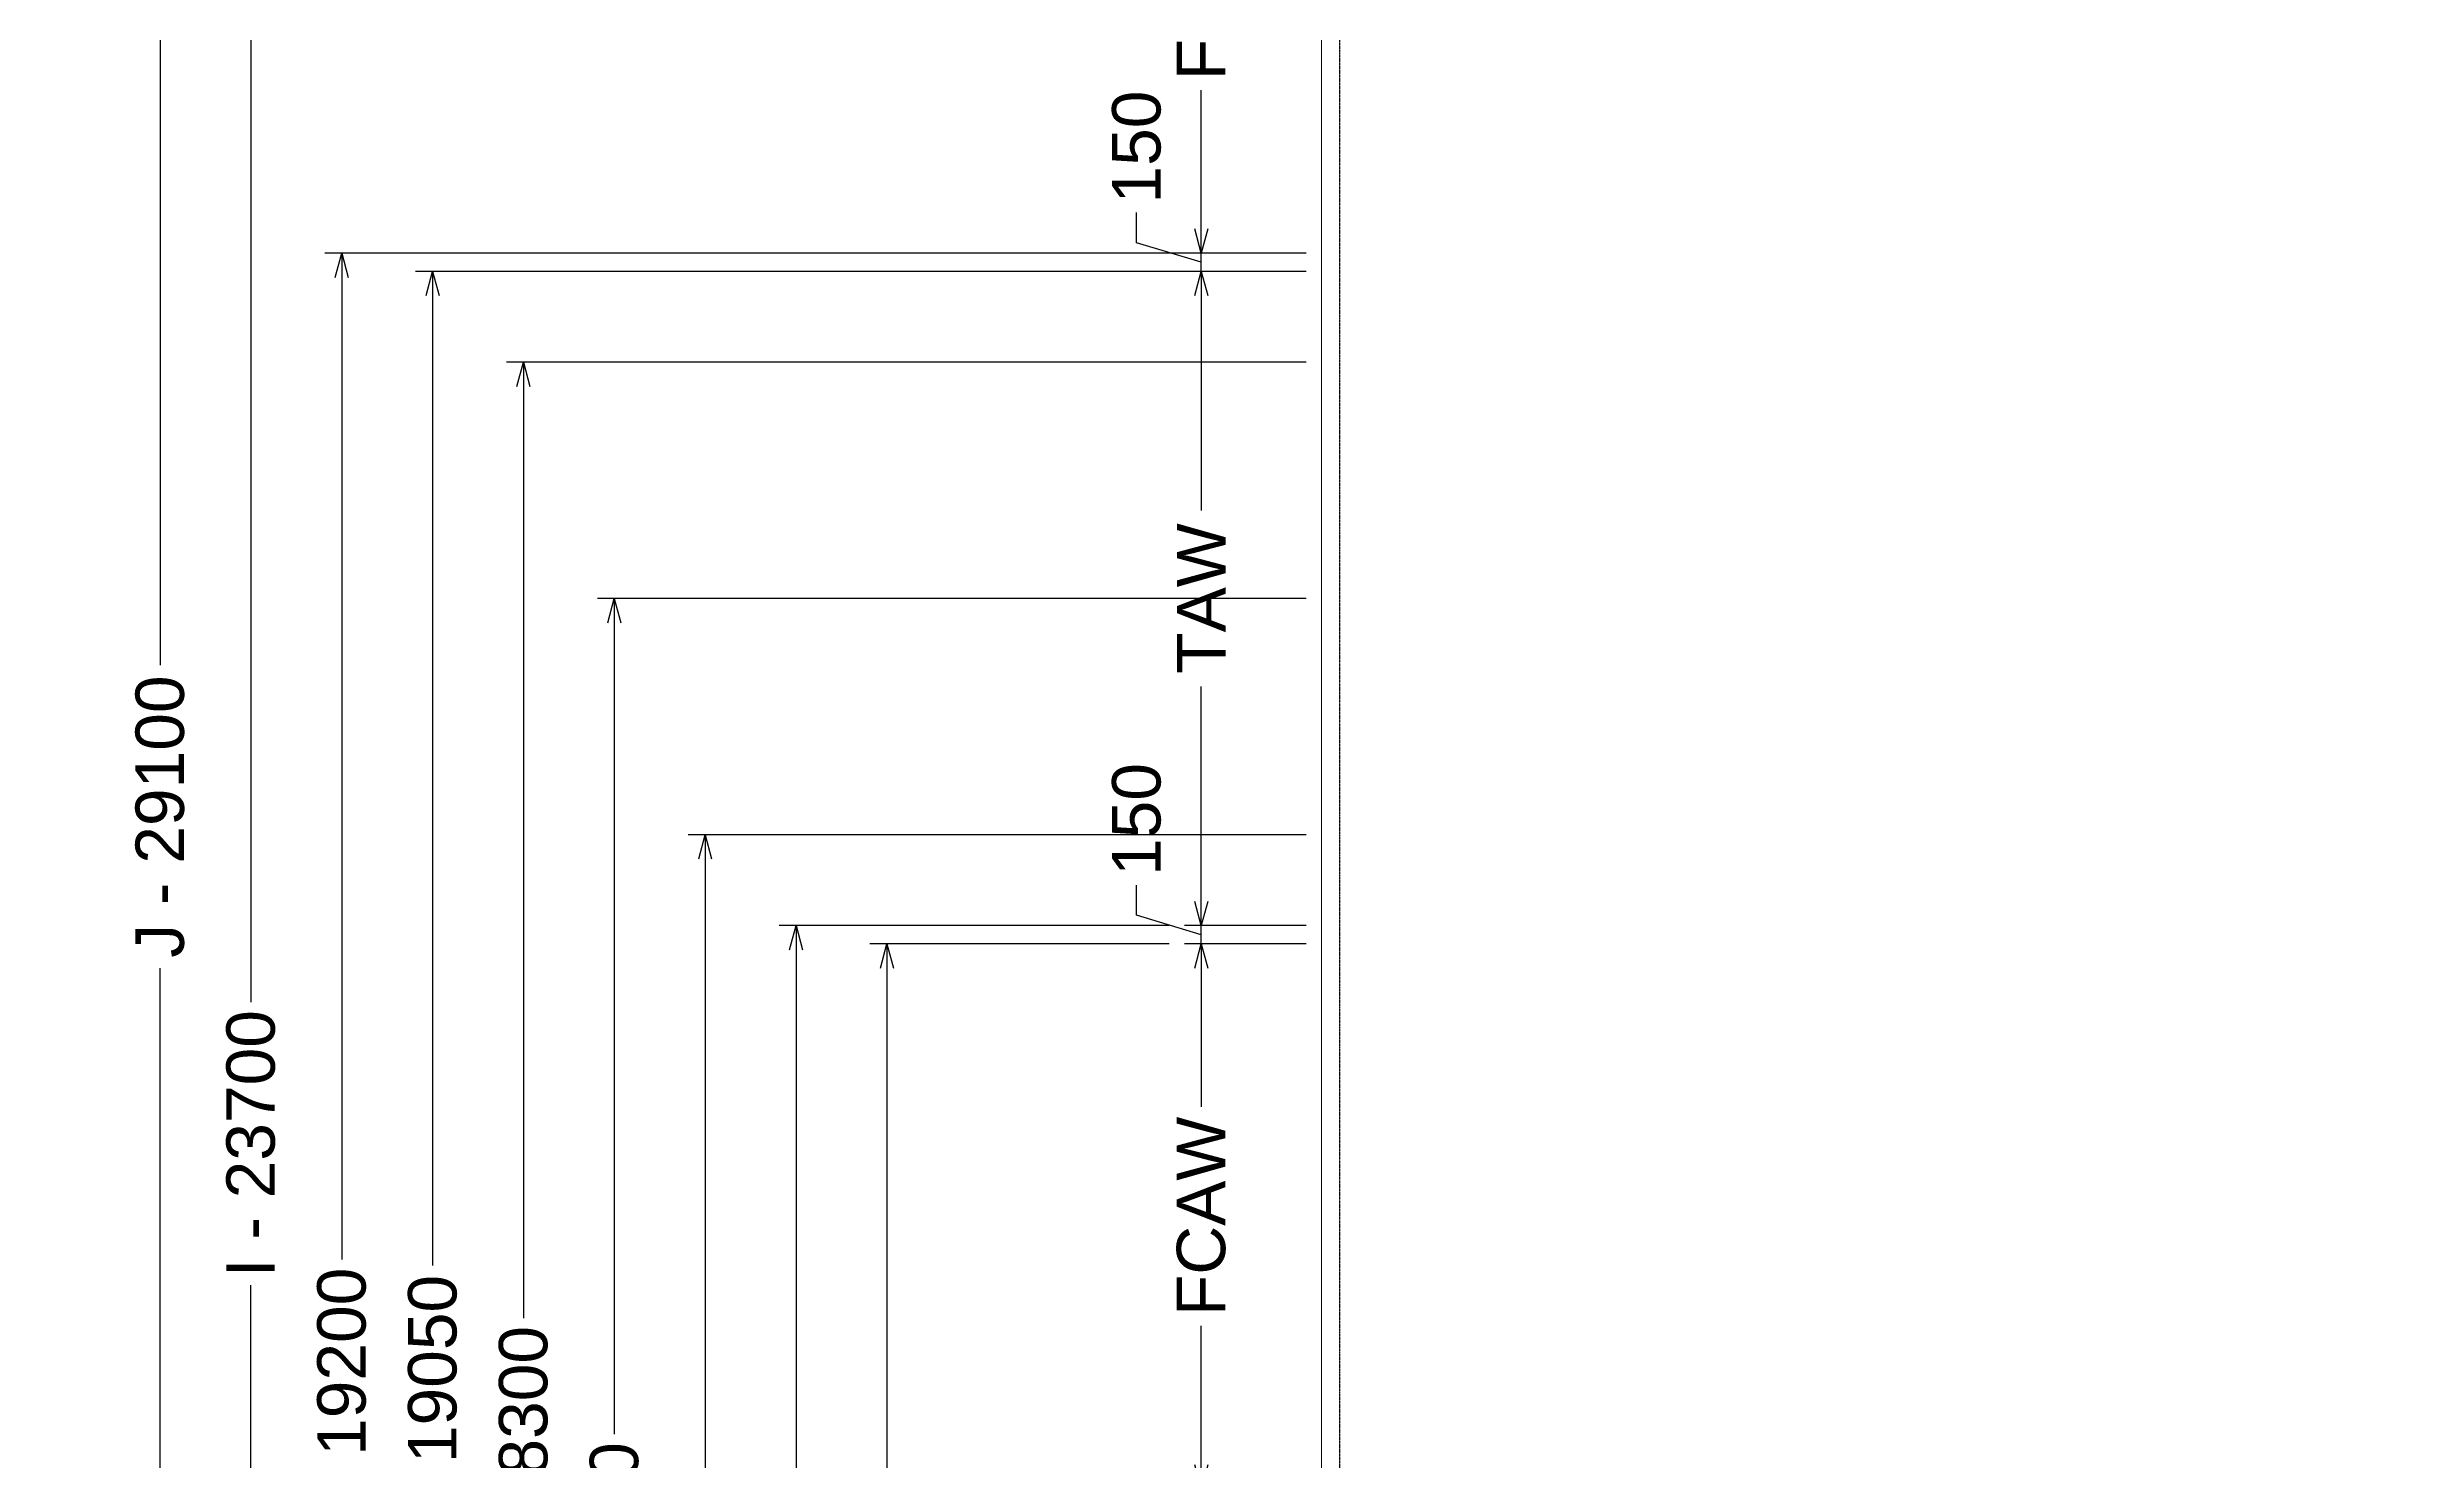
# Model space of a CAD drawing. Header units: millimetres. Extents: x -61993 to 642891, y -429158 to 50967.
# Drawn here: x 498234 to 517793, y -365158 to -353493 of the extents above; entities that cross this region are included whole.
import ezdxf

# ---------------------------------------------------------------- set-up
doc = ezdxf.new("R2010")
doc.units = ezdxf.units.MM
doc.linetypes.add('CENTER', pattern=[50.8, 31.75, -6.35, 6.35, -6.35])
doc.layers.add('0.13', color=10, linetype='Continuous', lineweight=13)
doc.styles.add('SANSERIF', font='sanss___.ttf', dxfattribs={"height": 2})
doc.dimstyles.new('Sagoe_2_mm', dxfattribs={"dimscale": 25, "dimtxt": 2, "dimasz": 1, "dimexe": 0.7, "dimexo": 0.625, "dimtad": 0, "dimdec": 0, "dimzin": 1, "dimdsep": 46, "dimtxsty": 'SANSERIF', "dimblk": 'OPEN30', "dimcen": 1, "dimclrd": 1, "dimclre": 1, "dimclrt": 152, "dimadec": 0, "dimazin": 0, "dimtfac": 1, "dimtdec": 0, "dimtofl": 0, "dimtmove": 1, "dimatfit": 3, "dimfxl": 1, "dimarcsym": 0})

# ---------------------------------------------------------------- blocks, each defined once
blk = doc.blocks.new('_Open30')
at = {"color": 0, "linetype": 'ByBlock', "lineweight": -2}
for p, q in [((-1, 0.268), (0, 0)), ((0, 0), (-1, -0.268)), ((0, 0), (-1, 0))]:
    blk.add_line(p, q, dxfattribs=at)
blk = doc.blocks.new('*D130')
at = {"color": 1, "lineweight": -2, "transparency": 16777216}
for p, q in [((508626, -360892), (507620, -360892)), ((507760, -361092), (507760, -362238)), ((507760, -365192), (507760, -364046)), ((508626, -365392), (507620, -365392))]:
    blk.add_line(p, q, dxfattribs=at)
at = {"layer": 'Defpoints', "color": 0, "transparency": 16777216}
for p in [(507760, -360892), (508751, -360892), (508751, -365392)]:
    blk.add_point(p, dxfattribs=at)
at = {"color": 1, "lineweight": -2, "transparency": 16777216, "xscale": 200, "yscale": 200, "zscale": 200}
for p, rotation in [((507760, -360892), 90), ((507760, -365392), 270)]:
    blk.add_blockref('_Open30', p, dxfattribs=dict(at, rotation=rotation))
at = {"color": 152, "transparency": 16777216, "insert": (507760, -363142), "char_height": 400, "attachment_point": 5, "rotation": 90, "style": 'SANSERIF'}
blk.add_mtext('FCAW', dxfattribs=at)
blk = doc.blocks.new('*D131')
at = {"color": 1, "lineweight": -2, "transparency": 16777216}
for p, q in [((507226, -360657), (507226, -360407)), ((507760, -360542), (507760, -360342)), ((507760, -360817), (507226, -360657)), ((508626, -360742), (507620, -360742)), ((507760, -360892), (507760, -360742)), ((508626, -360892), (507620, -360892)), ((507760, -361092), (507760, -361292))]:
    blk.add_line(p, q, dxfattribs=at)
at = {"layer": 'Defpoints', "color": 0, "transparency": 16777216}
for p in [(507760, -360742), (508751, -360742), (508751, -360892)]:
    blk.add_point(p, dxfattribs=at)
at = {"color": 1, "lineweight": -2, "transparency": 16777216, "xscale": 200, "yscale": 200, "zscale": 200}
for p, rotation in [((507760, -360742), 270), ((507760, -360892), 90)]:
    blk.add_blockref('_Open30', p, dxfattribs=dict(at, rotation=rotation))
at = {"color": 152, "transparency": 16777216, "insert": (507226, -359866), "char_height": 400, "attachment_point": 5, "rotation": 90, "style": 'SANSERIF'}
blk.add_mtext('150', dxfattribs=at)
blk = doc.blocks.new('*D132')
at = {"color": 1, "lineweight": -2, "transparency": 16777216}
for p, q in [((508626, -355342), (507620, -355342)), ((507760, -355542), (507760, -357317)), ((507760, -360542), (507760, -358767)), ((508626, -360742), (507620, -360742))]:
    blk.add_line(p, q, dxfattribs=at)
at = {"layer": 'Defpoints', "color": 0, "transparency": 16777216}
for p in [(507760, -355342), (508751, -355342), (508751, -360742)]:
    blk.add_point(p, dxfattribs=at)
at = {"color": 1, "lineweight": -2, "transparency": 16777216, "xscale": 200, "yscale": 200, "zscale": 200}
for p, rotation in [((507760, -355342), 90), ((507760, -360742), 270)]:
    blk.add_blockref('_Open30', p, dxfattribs=dict(at, rotation=rotation))
at = {"color": 152, "transparency": 16777216, "insert": (507760, -358042), "char_height": 400, "attachment_point": 5, "rotation": 90, "style": 'SANSERIF'}
blk.add_mtext('TAW', dxfattribs=at)
blk = doc.blocks.new('*D133')
at = {"color": 1, "lineweight": -2, "transparency": 16777216}
for p, q in [((507760, -354992), (507760, -354792)), ((507226, -355107), (507226, -354857)), ((507760, -355267), (507226, -355107)), ((508626, -355192), (507620, -355192)), ((508626, -355342), (507620, -355342)), ((507760, -355342), (507760, -355192)), ((507760, -355542), (507760, -355742))]:
    blk.add_line(p, q, dxfattribs=at)
at = {"layer": 'Defpoints', "color": 0, "transparency": 16777216}
for p in [(507760, -355192), (508751, -355192), (508751, -355342)]:
    blk.add_point(p, dxfattribs=at)
at = {"color": 1, "lineweight": -2, "transparency": 16777216, "xscale": 200, "yscale": 200, "zscale": 200}
for p, rotation in [((507760, -355192), 270), ((507760, -355342), 90)]:
    blk.add_blockref('_Open30', p, dxfattribs=dict(at, rotation=rotation))
at = {"color": 152, "transparency": 16777216, "insert": (507226, -354316), "char_height": 400, "attachment_point": 5, "rotation": 90, "style": 'SANSERIF'}
blk.add_mtext('150', dxfattribs=at)
blk = doc.blocks.new('*D152')
at = {"color": 1, "lineweight": -2, "transparency": 16777216}
for p, q in [((508626, -350692), (507620, -350692)), ((507760, -350892), (507760, -352038)), ((507760, -354992), (507760, -353846)), ((508626, -355192), (507620, -355192))]:
    blk.add_line(p, q, dxfattribs=at)
at = {"layer": 'Defpoints', "color": 0, "transparency": 16777216}
for p in [(508751, -350692), (507760, -355192), (508751, -355192)]:
    blk.add_point(p, dxfattribs=at)
at = {"color": 1, "lineweight": -2, "transparency": 16777216, "xscale": 200, "yscale": 200, "zscale": 200}
for p, rotation in [((507760, -350692), 90), ((507760, -355192), 270)]:
    blk.add_blockref('_Open30', p, dxfattribs=dict(at, rotation=rotation))
at = {"color": 152, "transparency": 16777216, "insert": (507760, -352942), "char_height": 400, "attachment_point": 5, "rotation": 90, "style": 'SANSERIF'}
blk.add_mtext('FCAW', dxfattribs=at)
blk = doc.blocks.new('*D155')
at = {"color": 1, "lineweight": -2, "transparency": 16777216}
for p, q in [((507495, -360892), (505024, -360892)), ((505164, -361092), (505164, -366362)), ((505164, -374192), (505164, -368922)), ((507495, -374392), (505024, -374392))]:
    blk.add_line(p, q, dxfattribs=at)
at = {"layer": 'Defpoints', "color": 0, "transparency": 16777216}
for p in [(505164, -360892), (507620, -360892), (507620, -374392)]:
    blk.add_point(p, dxfattribs=at)
at = {"color": 1, "lineweight": -2, "transparency": 16777216, "xscale": 200, "yscale": 200, "zscale": 200}
for p, rotation in [((505164, -360892), 90), ((505164, -374392), 270)]:
    blk.add_blockref('_Open30', p, dxfattribs=dict(at, rotation=rotation))
at = {"color": 152, "transparency": 16777216, "insert": (505164, -367642), "char_height": 400, "attachment_point": 5, "rotation": 90, "style": 'SANSERIF'}
blk.add_mtext('B - 13500', dxfattribs=at)
blk = doc.blocks.new('*D156')
at = {"color": 1, "lineweight": -2, "transparency": 16777216}
for p, q in [((507495, -360742), (504274, -360742)), ((504414, -360942), (504414, -366264)), ((504414, -374192), (504414, -368870)), ((507495, -374392), (504274, -374392))]:
    blk.add_line(p, q, dxfattribs=at)
at = {"layer": 'Defpoints', "color": 0, "transparency": 16777216}
for p in [(504414, -360742), (507620, -360742), (507620, -374392)]:
    blk.add_point(p, dxfattribs=at)
at = {"color": 1, "lineweight": -2, "transparency": 16777216, "xscale": 200, "yscale": 200, "zscale": 200}
for p, rotation in [((504414, -360742), 90), ((504414, -374392), 270)]:
    blk.add_blockref('_Open30', p, dxfattribs=dict(at, rotation=rotation))
at = {"color": 152, "transparency": 16777216, "insert": (504414, -367567), "char_height": 400, "attachment_point": 5, "rotation": 90, "style": 'SANSERIF'}
blk.add_mtext('C - 13650', dxfattribs=at)
blk = doc.blocks.new('*D157')
at = {"color": 1, "lineweight": -2, "transparency": 16777216}
for p, q in [((508626, -359992), (503524, -359992)), ((503664, -360192), (503664, -365900)), ((503664, -374192), (503664, -368484)), ((507495, -374392), (503524, -374392))]:
    blk.add_line(p, q, dxfattribs=at)
at = {"layer": 'Defpoints', "color": 0, "transparency": 16777216}
for p in [(503664, -359992), (508751, -359992), (507620, -374392)]:
    blk.add_point(p, dxfattribs=at)
at = {"color": 1, "lineweight": -2, "transparency": 16777216, "xscale": 200, "yscale": 200, "zscale": 200}
for p, rotation in [((503664, -359992), 90), ((503664, -374392), 270)]:
    blk.add_blockref('_Open30', p, dxfattribs=dict(at, rotation=rotation))
at = {"color": 152, "transparency": 16777216, "insert": (503664, -367192), "char_height": 400, "attachment_point": 5, "rotation": 90, "style": 'SANSERIF'}
blk.add_mtext('D - 14400', dxfattribs=at)
blk = doc.blocks.new('*D158')
at = {"color": 1, "lineweight": -2, "transparency": 16777216}
for p, q in [((508626, -358042), (502774, -358042)), ((502914, -358242), (502914, -364940)), ((502914, -374192), (502914, -367494)), ((507495, -374392), (502774, -374392))]:
    blk.add_line(p, q, dxfattribs=at)
at = {"layer": 'Defpoints', "color": 0, "transparency": 16777216}
for p in [(502914, -358042), (508751, -358042), (507620, -374392)]:
    blk.add_point(p, dxfattribs=at)
at = {"color": 1, "lineweight": -2, "transparency": 16777216, "xscale": 200, "yscale": 200, "zscale": 200}
for p, rotation in [((502914, -358042), 90), ((502914, -374392), 270)]:
    blk.add_blockref('_Open30', p, dxfattribs=dict(at, rotation=rotation))
at = {"color": 152, "transparency": 16777216, "insert": (502914, -366217), "char_height": 400, "attachment_point": 5, "rotation": 90, "style": 'SANSERIF'}
blk.add_mtext('E - 16350', dxfattribs=at)
blk = doc.blocks.new('*D159')
at = {"color": 1, "lineweight": -2, "transparency": 16777216}
for p, q in [((508626, -356092), (502024, -356092)), ((502164, -356292), (502164, -363981)), ((502164, -374192), (502164, -366503)), ((507495, -374392), (502024, -374392))]:
    blk.add_line(p, q, dxfattribs=at)
at = {"layer": 'Defpoints', "color": 0, "transparency": 16777216}
for p in [(502164, -356092), (508751, -356092), (507620, -374392)]:
    blk.add_point(p, dxfattribs=at)
at = {"color": 1, "lineweight": -2, "transparency": 16777216, "xscale": 200, "yscale": 200, "zscale": 200}
for p, rotation in [((502164, -356092), 90), ((502164, -374392), 270)]:
    blk.add_blockref('_Open30', p, dxfattribs=dict(at, rotation=rotation))
at = {"color": 152, "transparency": 16777216, "insert": (502164, -365242), "char_height": 400, "attachment_point": 5, "rotation": 90, "style": 'SANSERIF'}
blk.add_mtext('F - 18300', dxfattribs=at)
blk = doc.blocks.new('*D160')
at = {"color": 1, "lineweight": -2, "transparency": 16777216}
for p, q in [((508626, -355342), (501274, -355342)), ((501414, -355542), (501414, -363548)), ((501414, -374192), (501414, -366187)), ((507495, -374392), (501274, -374392))]:
    blk.add_line(p, q, dxfattribs=at)
at = {"layer": 'Defpoints', "color": 0, "transparency": 16777216}
for p in [(501414, -355342), (508751, -355342), (507620, -374392)]:
    blk.add_point(p, dxfattribs=at)
at = {"color": 1, "lineweight": -2, "transparency": 16777216, "xscale": 200, "yscale": 200, "zscale": 200}
for p, rotation in [((501414, -355342), 90), ((501414, -374392), 270)]:
    blk.add_blockref('_Open30', p, dxfattribs=dict(at, rotation=rotation))
at = {"color": 152, "transparency": 16777216, "insert": (501414, -364867), "char_height": 400, "attachment_point": 5, "rotation": 90, "style": 'SANSERIF'}
blk.add_mtext('G - 19050', dxfattribs=at)
blk = doc.blocks.new('*D161')
at = {"color": 1, "lineweight": -2, "transparency": 16777216}
for p, q in [((508626, -355192), (500524, -355192)), ((500664, -355392), (500664, -363498)), ((500664, -374192), (500664, -366086)), ((507495, -374392), (500524, -374392))]:
    blk.add_line(p, q, dxfattribs=at)
at = {"layer": 'Defpoints', "color": 0, "transparency": 16777216}
for p in [(500664, -355192), (508751, -355192), (507620, -374392)]:
    blk.add_point(p, dxfattribs=at)
at = {"color": 1, "lineweight": -2, "transparency": 16777216, "xscale": 200, "yscale": 200, "zscale": 200}
for p, rotation in [((500664, -355192), 90), ((500664, -374392), 270)]:
    blk.add_blockref('_Open30', p, dxfattribs=dict(at, rotation=rotation))
at = {"color": 152, "transparency": 16777216, "insert": (500664, -364792), "char_height": 400, "attachment_point": 5, "rotation": 90, "style": 'SANSERIF'}
blk.add_mtext('H - 19200', dxfattribs=at)
blk = doc.blocks.new('*D162')
at = {"color": 1, "lineweight": -2, "transparency": 16777216}
for p, q in [((508626, -350692), (499774, -350692)), ((499914, -350892), (499914, -361375)), ((499914, -374192), (499914, -363709)), ((507495, -374392), (499774, -374392))]:
    blk.add_line(p, q, dxfattribs=at)
at = {"layer": 'Defpoints', "color": 0, "transparency": 16777216}
for p in [(499914, -350692), (508751, -350692), (507620, -374392)]:
    blk.add_point(p, dxfattribs=at)
at = {"color": 1, "lineweight": -2, "transparency": 16777216, "xscale": 200, "yscale": 200, "zscale": 200}
for p, rotation in [((499914, -350692), 90), ((499914, -374392), 270)]:
    blk.add_blockref('_Open30', p, dxfattribs=dict(at, rotation=rotation))
at = {"color": 152, "transparency": 16777216, "insert": (499914, -362542), "char_height": 400, "attachment_point": 5, "rotation": 90, "style": 'SANSERIF'}
blk.add_mtext('I - 23700', dxfattribs=at)
blk = doc.blocks.new('*D163')
at = {"color": 1, "lineweight": -2, "transparency": 16777216}
for p, q in [((508626, -345292), (499024, -345292)), ((499164, -345492), (499164, -358591)), ((499164, -374192), (499164, -361093)), ((507495, -374392), (499024, -374392))]:
    blk.add_line(p, q, dxfattribs=at)
at = {"layer": 'Defpoints', "color": 0, "transparency": 16777216}
for p in [(499164, -345292), (508751, -345292), (507620, -374392)]:
    blk.add_point(p, dxfattribs=at)
at = {"color": 1, "lineweight": -2, "transparency": 16777216, "xscale": 200, "yscale": 200, "zscale": 200}
for p, rotation in [((499164, -345292), 90), ((499164, -374392), 270)]:
    blk.add_blockref('_Open30', p, dxfattribs=dict(at, rotation=rotation))
at = {"color": 152, "transparency": 16777216, "insert": (499164, -359842), "char_height": 400, "attachment_point": 5, "rotation": 90, "style": 'SANSERIF'}
blk.add_mtext('J - 29100', dxfattribs=at)

msp = doc.modelspace()

# ---------------------------------------------------------------- linework, layer by layer
at = {"color": 5, "linetype": 'CENTER', "ltscale": 0.25}
msp.add_lwpolyline([(508901.463, -374392.065), (640901.463, -374392.065), (640901.463, -341692.065), (508901.463, -341692.065)], close=True, dxfattribs=at)
at = {"layer": '0.13'}
msp.add_lwpolyline([(508751.463, -341467.065), (641051.463, -341467.065), (641051.463, -374617.065), (508751.463, -374617.065)], close=True, dxfattribs=at)

# ---------------------------------------------------------------- dimensions: what is measured, and where the dimension line sits
for base, p1, p2, angle, text, picture, middle in [((499164.247, -345292.065), (507619.681, -374392.065), (508751.463, -345292.065), 90, 'J - <>', '*D163', (499164.247, -359842.065)), ((499914.247, -350692.065), (507619.681, -374392.065), (508751.463, -350692.065), 90, 'I - <>', '*D162', (499914.247, -362542.065)), ((507759.681, -355192.065), (508751.463, -350692.065), (508751.463, -355192.065), 270, 'FCAW', '*D152', (507759.681, -352942.065)), ((500664.247, -355192.065), (507619.681, -374392.065), (508751.463, -355192.065), 90, 'H - <>', '*D161', (500664.247, -364792.065)), ((501414.247, -355342.065), (507619.681, -374392.065), (508751.463, -355342.065), 90, 'G - <>', '*D160', (501414.247, -364867.065)), ((507759.681, -355342.065), (508751.463, -360742.065), (508751.463, -355342.065), 90, 'TAW', '*D132', (507759.681, -358042.065)), ((502164.247, -356092.065), (507619.681, -374392.065), (508751.463, -356092.065), 90, 'F - <>', '*D159', (502164.247, -365242.065)), ((502914.247, -358042.065), (507619.681, -374392.065), (508751.463, -358042.065), 90, 'E - <>', '*D158', (502914.247, -366217.065)), ((503664.247, -359992.065), (507619.681, -374392.065), (508751.463, -359992.065), 90, 'D - <>', '*D157', (503664.247, -367192.065)), ((504414.247, -360742.065), (507619.681, -374392.065), (507619.681, -360742.065), 90, 'C - <>', '*D156', (504414.247, -367567.065)), ((505164.247, -360892.065), (507619.681, -374392.065), (507619.681, -360892.065), 90, 'B - <>', '*D155', (505164.247, -367642.065)), ((507759.681, -360892.065), (508751.463, -365392.065), (508751.463, -360892.065), 90, 'FCAW', '*D130', (507759.681, -363142.065))]:
    dim = msp.add_linear_dim(base=base, p1=p1, p2=p2, angle=angle, text=text, dimstyle='Sagoe_2_mm')
    dim.commit()
    dim.dimension.update_dxf_attribs({"geometry": picture, "text_midpoint": middle})
for base, p1, p2, picture, middle in [((507759.681, -355192.065), (508751.463, -355342.065), (508751.463, -355192.065), '*D133', (507226.145, -354732.004)), ((507759.681, -360742.065), (508751.463, -360892.065), (508751.463, -360742.065), '*D131', (507226.145, -360282.004))]:
    dim = msp.add_linear_dim(base=base, p1=p1, p2=p2, angle=90, dimstyle='Sagoe_2_mm')
    dim.commit()
    dim.dimension.update_dxf_attribs({"geometry": picture, "text_midpoint": middle})

doc.saveas('drawing.dxf')
